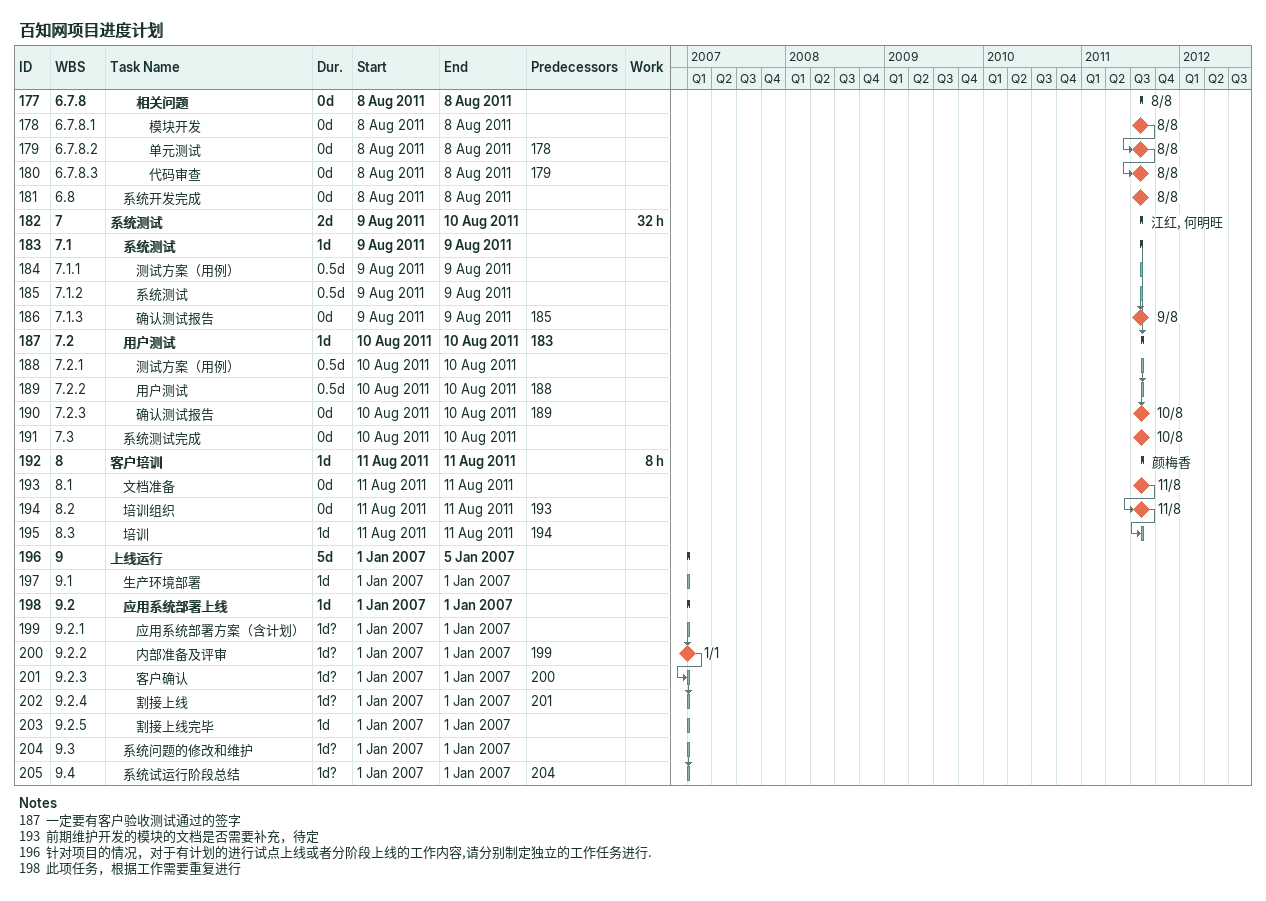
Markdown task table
百知网项目进度计划

| ID | WBS | Task | Duration | Start | Finish | Predecessors | Resources | Work (h) |
|---|---|---|---|---|---|---|---|---|
| 177 | 6.7.8 | **相关问题** | 0d | 2011-08-08 | 2011-08-08 |  |  |  |
| 178 | 6.7.8.1 | 模块开发 | 0d | 2011-08-08 | 2011-08-08 |  |  |  |
| 179 | 6.7.8.2 | 单元测试 | 0d | 2011-08-08 | 2011-08-08 | 178 |  |  |
| 180 | 6.7.8.3 | 代码审查 | 0d | 2011-08-08 | 2011-08-08 | 179 |  |  |
| 181 | 6.8 | 系统开发完成 | 0d | 2011-08-08 | 2011-08-08 |  |  |  |
| 182 | 7 | **系统测试** | 2d | 2011-08-09 | 2011-08-10 |  | 江红, 何明旺 | 32 |
| 183 | 7.1 | **系统测试** | 1d | 2011-08-09 | 2011-08-09 |  |  |  |
| 184 | 7.1.1 | 测试方案（用例） | 0.5d | 2011-08-09 | 2011-08-09 |  |  |  |
| 185 | 7.1.2 | 系统测试 | 0.5d | 2011-08-09 | 2011-08-09 |  |  |  |
| 186 | 7.1.3 | 确认测试报告 | 0d | 2011-08-09 | 2011-08-09 | 185 |  |  |
| 187 | 7.2 | **用户测试** | 1d | 2011-08-10 | 2011-08-10 | 183 |  |  |
| 188 | 7.2.1 | 测试方案（用例） | 0.5d | 2011-08-10 | 2011-08-10 |  |  |  |
| 189 | 7.2.2 | 用户测试 | 0.5d | 2011-08-10 | 2011-08-10 | 188 |  |  |
| 190 | 7.2.3 | 确认测试报告 | 0d | 2011-08-10 | 2011-08-10 | 189 |  |  |
| 191 | 7.3 | 系统测试完成 | 0d | 2011-08-10 | 2011-08-10 |  |  |  |
| 192 | 8 | **客户培训** | 1d | 2011-08-11 | 2011-08-11 |  | 颜梅香 | 8 |
| 193 | 8.1 | 文档准备 | 0d | 2011-08-11 | 2011-08-11 |  |  |  |
| 194 | 8.2 | 培训组织 | 0d | 2011-08-11 | 2011-08-11 | 193 |  |  |
| 195 | 8.3 | 培训 | 1d | 2011-08-11 | 2011-08-11 | 194 |  |  |
| 196 | 9 | **上线运行** | 5d | 2007-01-01 | 2007-01-05 |  |  |  |
| 197 | 9.1 | 生产环境部署 | 1d | 2007-01-01 | 2007-01-01 |  |  |  |
| 198 | 9.2 | **应用系统部署上线** | 1d | 2007-01-01 | 2007-01-01 |  |  |  |
| 199 | 9.2.1 | 应用系统部署方案（含计划） | 1d? | 2007-01-01 | 2007-01-01 |  |  |  |
| 200 | 9.2.2 | 内部准备及评审 | 1d? | 2007-01-01 | 2007-01-01 | 199 |  |  |
| 201 | 9.2.3 | 客户确认 | 1d? | 2007-01-01 | 2007-01-01 | 200 |  |  |
| 202 | 9.2.4 | 割接上线 | 1d? | 2007-01-01 | 2007-01-01 | 201 |  |  |
| 203 | 9.2.5 | 割接上线完毕 | 1d | 2007-01-01 | 2007-01-01 |  |  |  |
| 204 | 9.3 | 系统问题的修改和维护 | 1d? | 2007-01-01 | 2007-01-01 |  |  |  |
| 205 | 9.4 | 系统试运行阶段总结 | 1d? | 2007-01-01 | 2007-01-01 | 204 |  |  |

Notes
- 187: 一定要有客户验收测试通过的签字
- 193: 前期维护开发的模块的文档是否需要补充，待定
- 196: 针对项目的情况，对于有计划的进行试点上线或者分阶段上线的工作内容,请分别制定独立的工作任务进行.
- 198: 此项任务，根据工作需要重复进行
